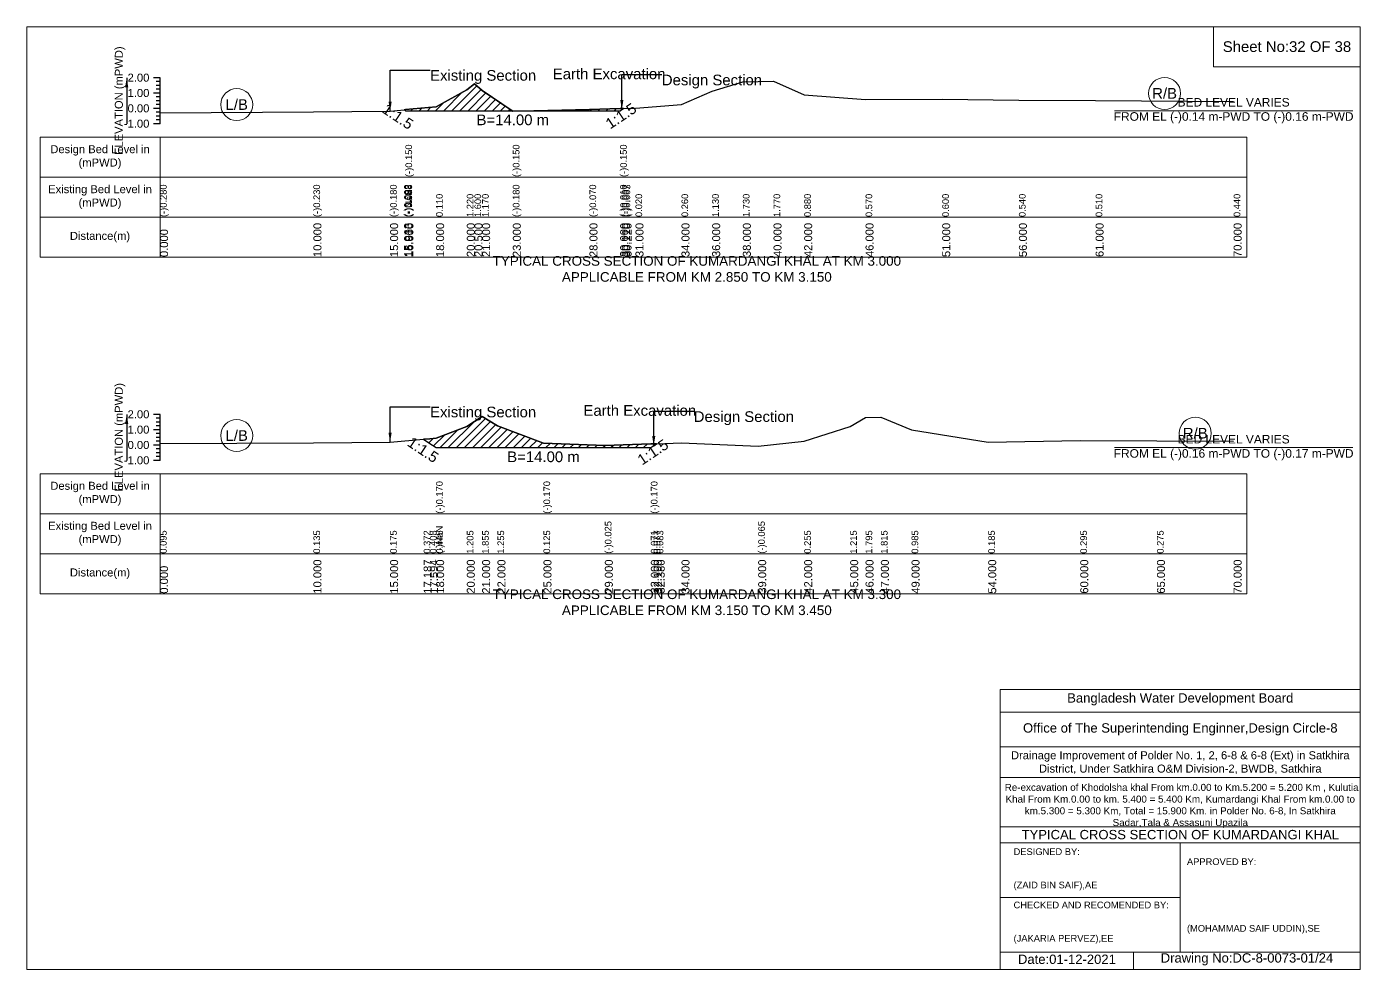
# Model space of a CAD drawing. Header units: inches. Extents: x 93000 to 476000, y -4242 to 0.
# Drawn here: x 410000 to 416000, y -4242 to 0 of the extents above; entities that cross this region are included whole.
import ezdxf

# ---------------------------------------------------------------- set-up
doc = ezdxf.new("R2010")
doc.units = ezdxf.units.IN
doc.header["$LTSCALE"] = 7
doc.header["$MEASUREMENT"] = 0
doc.linetypes.add('DASHED', pattern=[0.75, 0.5, -0.25])
for name, color, linetype, lineweight in [('Cross section Data Border', 7, 'Continuous', 9), ('Cross Section Labels', 7, 'Continuous', 9), ('Design_Bed_Level for Xsection', 7, 'DASHED', 25), ('Existing_Bed_Level for Xsection', 7, 'Continuous', 25), ('Long Section Labels', 7, 'Continuous', 9)]:
    doc.layers.add(name, color=color, linetype=linetype, lineweight=lineweight)
doc.styles.get("Standard").update_dxf_attribs({"font": 'arial.ttf'})
doc.dimstyles.get("Standard").update_dxf_attribs({"dimtxt": 0.18, "dimasz": 0.18, "dimexe": 0.18, "dimexo": 0.0625, "dimgap": 0.09, "dimtad": 0, "dimtih": 1, "dimtoh": 1, "dimdec": 4, "dimzin": 0, "dimdsep": 46, "dimtxsty": 'Standard', "dimcen": 0.09, "dimadec": 0, "dimazin": 0, "dimtfac": 1, "dimtdec": 4, "dimtofl": 0, "dimtmove": 0, "dimatfit": 3, "dimfxl": 1, "dimtolj": 1, "dimtzin": 0, "dimarcsym": 0})

msp = doc.modelspace()

# ---------------------------------------------------------------- hatches: boundary and pattern name
at = {"layer": 'Existing_Bed_Level for Xsection'}
h = msp.add_hatch(dxfattribs=at)
h.set_pattern_fill('ANSI31', color=256, scale=207, style=0)
h.paths.add_polyline_path([(411698, -374), (411701, -376), (411704, -378), (411842, -378), (411980, -378), (412014.5, -378), (412049, -378), (412183.9, -378), (412049, -286.9), (412014.5, -257.3), (411980, -283.5), (411842, -360.1), (411704, -373.4), (411701, -373.7)])
h = msp.add_hatch(dxfattribs=at)
h.set_pattern_fill('ANSI31', color=256, scale=207, style=0)
h.paths.add_polyline_path([(412281.1, -378), (412532, -378), (412670, -378), (412677.6, -373), (412685.2, -367.9), (412677.6, -368.1), (412670, -368.4), (412532, -372.5)])
h = msp.add_hatch(dxfattribs=at)
h.set_pattern_fill('ANSI31', color=256, scale=207, style=0)
h.paths.add_polyline_path([(411785.9, -1856.9), (411814, -1875.6), (411842, -1894.2), (411980, -1894.2), (412049, -1894.2), (412118, -1894.2), (412325, -1894.2), (412601, -1894.2), (412808, -1894.2), (412821.1, -1885.5), (412834.2, -1876.8), (412821.1, -1877.2), (412808, -1877.6), (412601, -1884.2), (412325, -1873.9), (412118, -1795.9), (412049, -1754.5), (411980, -1799.4), (411842, -1851.8), (411814, -1854.3)])

# ---------------------------------------------------------------- linework, layer by layer
at = {"layer": 'Cross section Data Border'}
for points in [[(410000, 0), (416000, 0), (416000, -4242), (410000, -4242)], [(415340, 0), (416000, 0), (416000, -180), (415340, -180)], [(410060, -496.7), (415490, -496.7), (415490, -1036.7), (410060, -1036.7)], [(410060, -2011.5), (415490, -2011.5), (415490, -2551.5), (410060, -2551.5)]]:
    msp.add_lwpolyline(points, close=True, dxfattribs=at)
for points in [[(410600, -496.7), (410600, -1036.7)], [(410060, -676.7), (415490, -676.7)], [(410060, -856.7), (415490, -856.7)], [(410600, -2011.5), (410600, -2551.5)], [(410060, -2191.5), (415490, -2191.5)], [(410060, -2371.5), (415490, -2371.5)], [(414380, -4242), (414380, -2982), (416000, -2982)], [(414380, -3084), (416000, -3084)], [(414380, -3240), (416000, -3240)], [(414380, -3378), (416000, -3378)], [(414380, -3600), (416000, -3600)], [(414380, -3672), (416000, -3672)], [(415190, -3672), (415190, -4164)], [(414380, -3918), (415190, -3918)], [(414380, -4164), (416000, -4164)], [(414980, -4164), (414980, -4242)]]:
    msp.add_lwpolyline(points, dxfattribs=at)
at = {"layer": 'Cross Section Labels'}
for points in [[(414894.2, -378), (415965.8, -378)], [(414894.2, -1894.2), (415965.8, -1894.2)]]:
    msp.add_lwpolyline(points, dxfattribs=at)
for centre in [(415119.5, -300.4), (410945, -350.8), (410945, -1840.1), (415257.5, -1829.7)]:
    msp.add_circle(centre, 72, dxfattribs=at)
at = {"layer": 'Design_Bed_Level for Xsection'}
for points in [[(411698, -374), (411701, -376), (411704, -378), (412187, -378), (412670, -378), (412677.6, -373), (412685.2, -367.9)], [(411785.9, -1856.9), (411814, -1875.6), (411842, -1894.2), (412325, -1894.2), (412808, -1894.2), (412821.1, -1885.5), (412834.2, -1876.8)]]:
    msp.add_lwpolyline(points, dxfattribs=at)
at = {"layer": 'Existing_Bed_Level for Xsection'}
for points in [[(410600, -229.7), (410570, -229.7)], [(410600, -436.7), (410600, -367.7), (410600, -298.7), (410600, -229.7)], [(410600, -298.7), (410570, -298.7)], [(410600, -246.9), (410582, -246.9)], [(410600, -264.2), (410582, -264.2)], [(410600, -281.4), (410582, -281.4)], [(410600, -387), (411290, -383.6), (411635, -380.1), (411698, -374), (411701, -373.7), (411704, -373.4), (411704, -373.4), (411842, -360.1), (411980, -283.5), (412014.5, -257.3), (412049, -286.9), (412187, -380.1), (412187, -380.1), (412532, -372.5), (412670, -368.4), (412670, -368.4), (412677.6, -368.1), (412685.2, -367.9), (412739, -366.3), (412946, -349.7), (413084, -289.7), (413222, -248.3), (413360, -245.6), (413498, -307), (413774, -328.4), (414119, -326.3), (414464, -330.4), (414809, -332.5), (415430, -337.3)], [(410600, -315.9), (410582, -315.9)], [(410600, -333.2), (410582, -333.2)], [(410600, -350.4), (410582, -350.4)], [(410600, -367.7), (410570, -367.7)], [(410600, -384.9), (410582, -384.9)], [(410600, -402.2), (410582, -402.2)], [(410600, -419.4), (410582, -419.4)], [(410600, -436.7), (410570, -436.7)], [(410600, -1744.5), (410570, -1744.5)], [(410600, -1761.8), (410582, -1761.8)], [(410600, -1779), (410582, -1779)], [(410600, -1796.3), (410582, -1796.3)], [(410600, -1951.5), (410600, -1882.5), (410600, -1813.5), (410600, -1744.5)], [(410600, -1876), (411290, -1873.2), (411635, -1870.4), (411785.9, -1856.9), (411814, -1854.3), (411842, -1851.8), (411842, -1851.8), (411980, -1799.4), (412049, -1754.5), (412118, -1795.9), (412325, -1873.9), (412325, -1873.9), (412601, -1884.2), (412808, -1877.6), (412808, -1877.6), (412821.1, -1877.2), (412834.2, -1876.8), (412946, -1873.2), (413291, -1887), (413498, -1864.9), (413705, -1798.7), (413774, -1758.7), (413843, -1757.3), (413981, -1814.5), (414326, -1869.8), (414740, -1862.2), (415085, -1863.5), (415430, -1864.9)], [(410600, -1813.5), (410570, -1813.5)], [(410600, -1830.8), (410582, -1830.8)], [(410600, -1848), (410582, -1848)], [(410600, -1882.5), (410570, -1882.5)], [(410600, -1865.3), (410582, -1865.3)], [(410600, -1899.8), (410582, -1899.8)], [(410600, -1917), (410582, -1917)], [(410600, -1951.5), (410570, -1951.5)], [(410600, -1934.3), (410582, -1934.3)]]:
    msp.add_lwpolyline(points, dxfattribs=at)
for points in [[(411698, -374), (411698, -374), (411701, -376), (411704, -378), (411704, -378), (411842, -378), (411980, -378), (412014.5, -378), (412049, -378), (412183.9, -378), (412049, -286.9), (412014.5, -257.3), (411980, -283.5), (411842, -360.1), (411704, -373.4), (411704, -373.4), (411701, -373.7), (411698, -374)], [(412281.1, -378), (412532, -378), (412670, -378), (412670, -378), (412677.6, -373), (412685.2, -367.9), (412685.2, -367.9), (412685.2, -367.9), (412677.6, -368.1), (412670, -368.4), (412670, -368.4), (412532, -372.5)], [(411785.9, -1856.9), (411785.9, -1856.9), (411814, -1875.6), (411842, -1894.2), (411842, -1894.2), (411980, -1894.2), (412049, -1894.2), (412118, -1894.2), (412325, -1894.2), (412325, -1894.2), (412601, -1894.2), (412808, -1894.2), (412808, -1894.2), (412821.1, -1885.5), (412834.2, -1876.8), (412834.2, -1876.8), (412834.2, -1876.8), (412821.1, -1877.2), (412808, -1877.6), (412808, -1877.6), (412601, -1884.2), (412325, -1873.9), (412325, -1873.9), (412118, -1795.9), (412049, -1754.5), (411980, -1799.4), (411842, -1851.8), (411842, -1851.8), (411814, -1854.3), (411785.9, -1856.9)]]:
    msp.add_lwpolyline(points, close=True, dxfattribs=at)

# ---------------------------------------------------------------- texts
at = {"layer": 'Cross section Data Border', "attachment_point": 5}
for s, insert, char_height in [('Sheet No:32 OF 38', (415670, -90), 48), ('Bangladesh Water Development Board', (415190, -3027), 42), ('Office of The Superintending Enginner,Design Circle-8', (415190, -3162), 42)]:
    msp.add_mtext(s, dxfattribs=dict(at, insert=insert, char_height=char_height))
at = {"layer": 'Cross section Data Border'}
for s, insert, char_height, width, attachment_point in [('Design Bed Level in (mPWD)', (410330, -586.7), 36, 480, 5), ('Existing Bed Level in (mPWD)', (410330, -766.7), 36, 480, 5), ('Distance(m)', (410330, -946.7), 36, 480, 5), ('Design Bed Level in (mPWD)', (410330, -2101.5), 36, 480, 5), ('Existing Bed Level in (mPWD)', (410330, -2281.5), 36, 480, 5), ('Distance(m)', (410330, -2461.5), 36, 480, 5), ('Drainage Improvement of Polder No. 1, 2, 6-8 & 6-8 (Ext) in Satkhira District, Under Satkhira O&M Division-2, BWDB, Satkhira', (415190, -3312), 36, 1680, 5), (' Re-excavation of Khodolsha khal From km.0.00 to Km.5.200 = 5.200 Km , Kulutia Khal From Km.0.00 to km. 5.400 = 5.400 Km, Kumardangi Khal From km.0.00 to km.5.300 = 5.300 Km, Total = 15.900 Km. in Polder No. 6-8, In Satkhira Sadar,Tala & Assasuni Upazila', (415190, -3507), 31.6143, 1620, 5), ('TYPICAL CROSS SECTION OF KUMARDANGI KHAL', (415190, -3636), 42, 1680, 5), ('DESIGNED BY:^J^J^J(ZAID BIN SAIF),AE', (414440, -3792), 30, 840, 4), ('APPROVED BY:^J^J^J^J^J^J(MOHAMMAD SAIF UDDIN),SE', (415220, -3912), 30, 840, 4), ('CHECKED AND RECOMENDED BY:^J^J^J(JAKARIA PERVEZ),EE', (414440, -4032), 30, 840, 4), ('Date:01-12-2021', (414680, -4197), 42, 840, 5), ('Drawing No:DC-8-0073-01/24', (415490, -4197), 42, 1320, 5)]:
    msp.add_mtext(s, dxfattribs=dict(at, insert=insert, char_height=char_height, width=width, attachment_point=attachment_point))
at = {"layer": 'Cross Section Labels'}
for s, insert, char_height, attachment_point in [('Existing Section', (411815, -195.2), 48, 1), ('Earth Excavation', (412367, -188.3), 48, 1), ('Design Section', (412857.6, -215.9), 48, 1), ('R/B', (415119.5, -300.4), 48, 5), ('L/B', (410945, -350.8), 48, 5), ('BED LEVEL VARIES ^JFROM EL (-)0.14 m-PWD TO (-)0.16 m-PWD', (415430, -378), 38.4, 5), ('B=14.00 m', (412187, -395.3), 48, 2), ('TYPICAL CROSS SECTION OF KUMARDANGI KHAL AT KM 3.000^JAPPLICABLE FROM KM 2.850 TO KM 3.150', (413015, -1090.5), 43.2, 5), ('Existing Section', (411815, -1710), 48, 1), ('Earth Excavation', (412505, -1703.1), 48, 1), ('Design Section', (413001.1, -1730.7), 48, 1), ('L/B', (410945, -1840.1), 48, 5), ('BED LEVEL VARIES ^JFROM EL (-)0.16 m-PWD TO (-)0.17 m-PWD', (415430, -1894.2), 38.4, 5), ('R/B', (415257.5, -1829.7), 48, 5), ('B=14.00 m', (412325, -1911.5), 48, 2), ('TYPICAL CROSS SECTION OF KUMARDANGI KHAL AT KM 3.300^JAPPLICABLE FROM KM 3.150 TO KM 3.450', (413015, -2590.5), 43.2, 5)]:
    msp.add_mtext(s, dxfattribs=dict(at, insert=insert, char_height=char_height, attachment_point=attachment_point))
at = {"layer": 'Cross Section Labels', "char_height": 48, "attachment_point": 2}
for insert, rotation in [((411683.7, -384.6), 326.30993), ((412660.3, -381.6), 33.69007), ((411796.7, -1884.2), 326.30993), ((412803.9, -1894.1), 33.69007)]:
    msp.add_mtext('1:1.5', dxfattribs=dict(at, insert=insert, rotation=rotation))
at = {"layer": 'Existing_Bed_Level for Xsection', "char_height": 36, "attachment_point": 5, "rotation": 90}
for insert in [(410420, -333.2), (410420, -1848)]:
    msp.add_mtext('ELEVATION (mPWD)', dxfattribs=dict(at, insert=insert))
at = {"layer": 'Existing_Bed_Level for Xsection', "char_height": 36, "attachment_point": 6}
for s, insert in [('2.00', (410552, -229.7)), ('1.00', (410552, -298.7)), ('0.00', (410552, -367.7)), ('-1.00', (410552, -436.7)), ('2.00', (410552, -1744.5)), ('1.00', (410552, -1813.5)), ('0.00', (410552, -1882.5)), ('-1.00', (410552, -1951.5))]:
    msp.add_mtext(s, dxfattribs=dict(at, insert=insert))
at = {"layer": 'Long Section Labels', "attachment_point": 1, "rotation": 90}
for s, insert, char_height in [('(-)0.150', (411704, -676.7), 30), ('(-)0.150', (412187, -676.7), 30), ('(-)0.150', (412670, -676.7), 30), ('(-)0.280', (410600, -856.7), 30), ('(-)0.230', (411290, -856.7), 30), ('(-)0.180', (411635, -856.7), 30), ('(-)0.180', (411635, -856.7), 30), ('(-)0.092', (411698, -856.7), 30), ('(-)0.088', (411701, -856.7), 30), ('(-)0.083', (411704, -856.7), 30), ('(-)0.083', (411704, -856.7), 30), ('(-)0.180', (412187, -856.7), 30), ('(-)0.070', (412532, -856.7), 30), ('(-)0.010', (412670, -856.7), 30), ('(-)0.010', (412670, -856.7), 30), ('(-)0.007', (412677.6, -856.7), 30), ('(-)0.003', (412685.2, -856.7), 30), ('(-)NaN', (411704, -856.7), 30), ('(-)NaN', (411704, -856.7), 30), ('(-)NaN', (411704, -856.7), 30), ('0.110', (411842, -856.7), 30), ('1.220', (411980, -856.7), 30), ('1.600', (412014.5, -856.7), 30), ('1.170', (412049, -856.7), 30), ('0.020', (412739, -856.7), 30), ('0.260', (412946, -856.7), 30), ('1.130', (413084, -856.7), 30), ('1.730', (413222, -856.7), 30), ('1.770', (413360, -856.7), 30), ('0.880', (413498, -856.7), 30), ('0.570', (413774, -856.7), 30), ('0.600', (414119, -856.7), 30), ('0.540', (414464, -856.7), 30), ('0.510', (414809, -856.7), 30), ('0.440', (415430, -856.7), 30), ('10.000', (411290, -1036.7), 36), ('15.000', (411635, -1036.7), 36), ('15.913', (411698, -1036.7), 36), ('15.956', (411701, -1036.7), 36), ('16.000', (411704, -1036.7), 36), ('16.000', (411704, -1036.7), 36), ('16.000', (411704, -1036.7), 36), ('18.000', (411842, -1036.7), 36), ('20.000', (411980, -1036.7), 36), ('20.500', (412014.5, -1036.7), 36), ('21.000', (412049, -1036.7), 36), ('23.000', (412187, -1036.7), 36), ('23.000', (412187, -1036.7), 36), ('23.000', (412187, -1036.7), 36), ('28.000', (412532, -1036.7), 36), ('30.000', (412670, -1036.7), 36), ('30.000', (412670, -1036.7), 36), ('30.000', (412670, -1036.7), 36), ('30.110', (412677.6, -1036.7), 36), ('30.220', (412685.2, -1036.7), 36), ('31.000', (412739, -1036.7), 36), ('34.000', (412946, -1036.7), 36), ('36.000', (413084, -1036.7), 36), ('38.000', (413222, -1036.7), 36), ('40.000', (413360, -1036.7), 36), ('42.000', (413498, -1036.7), 36), ('46.000', (413774, -1036.7), 36), ('51.000', (414119, -1036.7), 36), ('56.000', (414464, -1036.7), 36), ('61.000', (414809, -1036.7), 36), ('70.000', (415430, -1036.7), 36), ('0.000', (410600, -1036.7), 36), ('(-)0.170', (411842, -2191.5), 30), ('(-)0.170', (412325, -2191.5), 30), ('(-)0.170', (412808, -2191.5), 30), ('0.095', (410600, -2371.5), 30), ('0.135', (411290, -2371.5), 30), ('0.135', (411290, -2371.5), 30), ('0.175', (411635, -2371.5), 30), ('0.372', (411785.9, -2371.5), 30), ('0.408', (411814, -2371.5), 30), ('(-)NaN', (411842, -2371.5), 30), ('(-)NaN', (411842, -2371.5), 30), ('(-)NaN', (411842, -2371.5), 30), ('0.445', (411842, -2371.5), 30), ('0.445', (411842, -2371.5), 30), ('1.205', (411980, -2371.5), 30), ('1.855', (412049, -2371.5), 30), ('1.255', (412118, -2371.5), 30), ('0.125', (412325, -2371.5), 30), ('0.125', (412325, -2371.5), 30), ('(-)0.025', (412601, -2371.5), 30), ('0.071', (412808, -2371.5), 30), ('0.071', (412808, -2371.5), 30), ('0.077', (412821.1, -2371.5), 30), ('0.083', (412834.2, -2371.5), 30), ('(-)0.065', (413291, -2371.5), 30), ('0.255', (413498, -2371.5), 30), ('0.255', (413498, -2371.5), 30), ('1.215', (413705, -2371.5), 30), ('1.795', (413774, -2371.5), 30), ('1.815', (413843, -2371.5), 30), ('0.985', (413981, -2371.5), 30), ('0.185', (414326, -2371.5), 30), ('0.295', (414740, -2371.5), 30), ('0.275', (415085, -2371.5), 30), ('10.000', (411290, -2551.5), 36), ('15.000', (411635, -2551.5), 36), ('17.594', (411814, -2551.5), 36), ('18.000', (411842, -2551.5), 36), ('18.000', (411842, -2551.5), 36), ('18.000', (411842, -2551.5), 36), ('20.000', (411980, -2551.5), 36), ('21.000', (412049, -2551.5), 36), ('22.000', (412118, -2551.5), 36), ('25.000', (412325, -2551.5), 36), ('25.000', (412325, -2551.5), 36), ('25.000', (412325, -2551.5), 36), ('29.000', (412601, -2551.5), 36), ('32.000', (412808, -2551.5), 36), ('32.000', (412808, -2551.5), 36), ('32.000', (412808, -2551.5), 36), ('32.190', (412821.1, -2551.5), 36), ('32.380', (412834.2, -2551.5), 36), ('34.000', (412946, -2551.5), 36), ('39.000', (413291, -2551.5), 36), ('42.000', (413498, -2551.5), 36), ('45.000', (413705, -2551.5), 36), ('46.000', (413774, -2551.5), 36), ('47.000', (413843, -2551.5), 36), ('49.000', (413981, -2551.5), 36), ('54.000', (414326, -2551.5), 36), ('60.000', (414740, -2551.5), 36), ('65.000', (415085, -2551.5), 36), ('70.000', (415430, -2551.5), 36), ('0.000', (410600, -2551.5), 36), ('17.187', (411785.9, -2551.5), 36)]:
    msp.add_mtext(s, dxfattribs=dict(at, insert=insert, char_height=char_height))

# ---------------------------------------------------------------- leaders
at = {"layer": 'Cross Section Labels', "annotation_type": 0, "has_hookline": 1, "hookline_direction": 0}
for points, text_width in [([(411635, -380.1), (411635, -195.2), (411814.9, -195.2)], 467.2), ([(412677.6, -373), (412677.6, -215.9), (412857.5, -215.9)], 441.2), ([(411635, -1870.4), (411635, -1710), (411814.9, -1710)], 467.2), ([(412821.1, -1885.5), (412821.1, -1730.7), (413001, -1730.7)], 441.2)]:
    msp.add_leader(points, dimstyle='Standard', override={"dimasz": 43.2}, dxfattribs=dict(at, text_width=text_width))
at = {"layer": 'Existing_Bed_Level for Xsection'}
for points in [[(410450, -229.7), (410450, -436.7)], [(410450, -1744.5), (410450, -1951.5)]]:
    msp.add_leader(points, dimstyle='Standard', override={"dimasz": 43.2}, dxfattribs=at)

doc.saveas('drawing.dxf')
